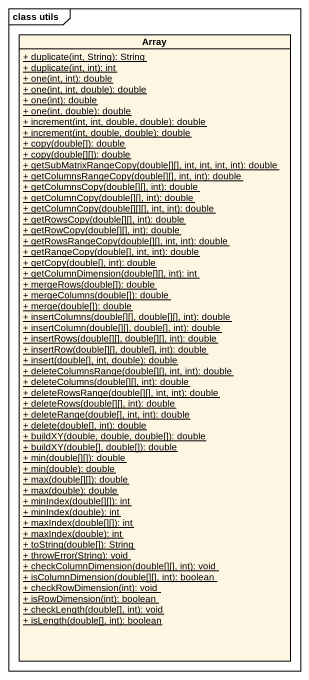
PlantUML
@startuml
mainframe class utils
hide circle
hide empty members
skinparam classAttributeIconSize 0
class Array {
  {static} + duplicate(int, String): String
  {static} + duplicate(int, int): int
  {static} + one(int, int): double
  {static} + one(int, int, double): double
  {static} + one(int): double
  {static} + one(int, double): double
  {static} + increment(int, int, double, double): double
  {static} + increment(int, double, double): double
  {static} + copy(double[]): double
  {static} + copy(double[][]): double
  {static} + getSubMatrixRangeCopy(double[][], int, int, int, int): double
  {static} + getColumnsRangeCopy(double[][], int, int): double
  {static} + getColumnsCopy(double[][], int): double
  {static} + getColumnCopy(double[][], int): double
  {static} + getColumnCopy(double[][][], int, int): double
  {static} + getRowsCopy(double[][], int): double
  {static} + getRowCopy(double[][], int): double
  {static} + getRowsRangeCopy(double[][], int, int): double
  {static} + getRangeCopy(double[], int, int): double
  {static} + getCopy(double[], int): double
  {static} + getColumnDimension(double[][], int): int
  {static} + mergeRows(double[]): double
  {static} + mergeColumns(double[]): double
  {static} + merge(double[]): double
  {static} + insertColumns(double[][], double[][], int): double
  {static} + insertColumn(double[][], double[], int): double
  {static} + insertRows(double[][], double[][], int): double
  {static} + insertRow(double[][], double[], int): double
  {static} + insert(double[], int, double): double
  {static} + deleteColumnsRange(double[][], int, int): double
  {static} + deleteColumns(double[][], int): double
  {static} + deleteRowsRange(double[][], int, int): double
  {static} + deleteRows(double[][], int): double
  {static} + deleteRange(double[], int, int): double
  {static} + delete(double[], int): double
  {static} + buildXY(double, double, double[]): double
  {static} + buildXY(double[], double[]): double
  {static} + min(double[][]): double
  {static} + min(double): double
  {static} + max(double[][]): double
  {static} + max(double): double
  {static} + minIndex(double[][]): int
  {static} + minIndex(double): int
  {static} + maxIndex(double[][]): int
  {static} + maxIndex(double): int
  {static} + toString(double[]): String
  {static} + throwError(String): void
  {static} + checkColumnDimension(double[][], int): void
  {static} + isColumnDimension(double[][], int): boolean
  {static} + checkRowDimension(int): void
  {static} + isRowDimension(int): boolean
  {static} + checkLength(double[], int): void
  {static} + isLength(double[], int): boolean
}
@enduml
